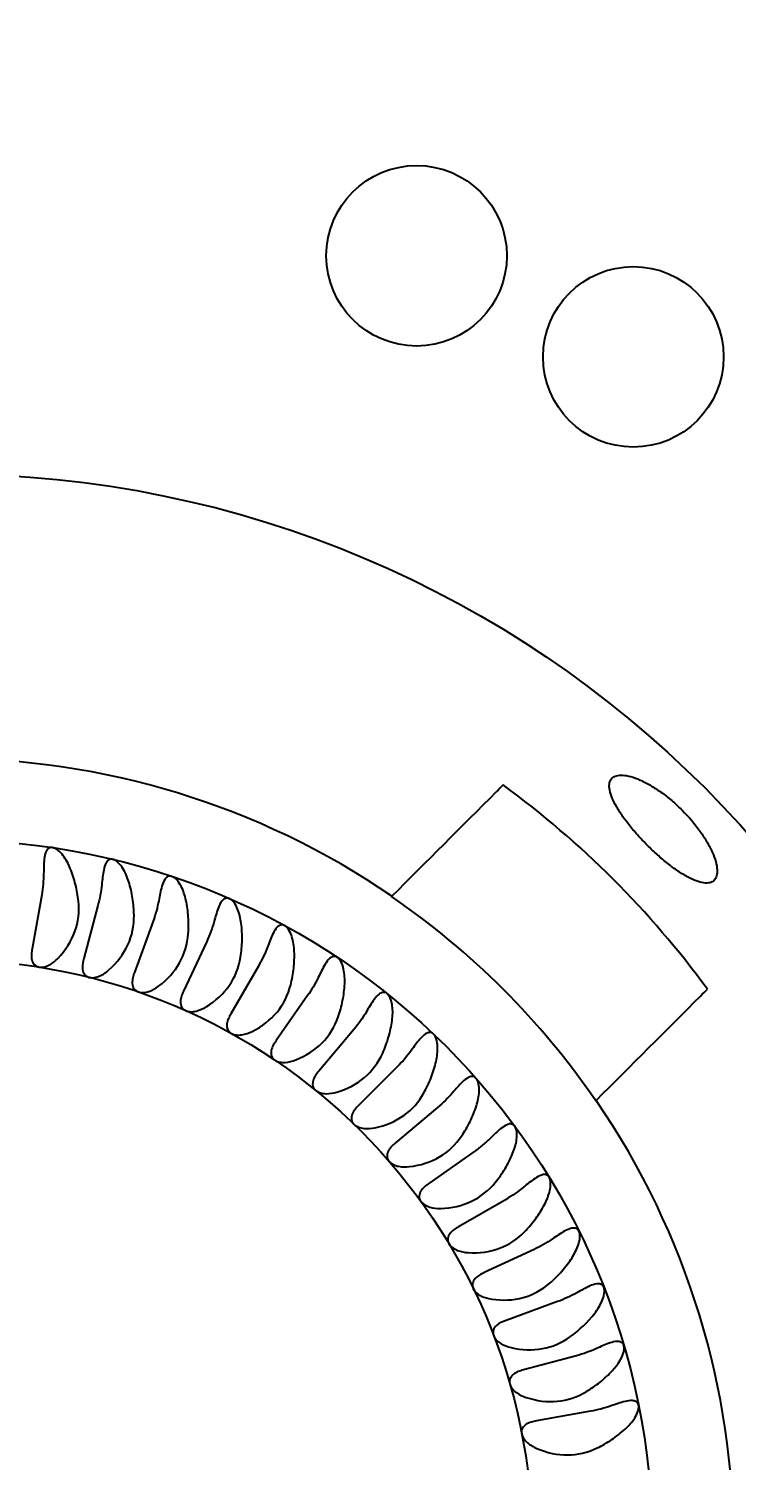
# Model space of a CAD drawing. Header units: millimetres. Extents: x 8 to 3888, y -9869 to 412.
# Drawn here: x 127.3 to 156.7, y 205.3 to 264.8 of the extents above; entities that cross this region are included whole.
import ezdxf

# ---------------------------------------------------------------- set-up
doc = ezdxf.new("R2010")
doc.units = ezdxf.units.MM
doc.layers.add('DIMENSIONS', color=2, linetype='Continuous')
doc.layers.add('OUTLINE', color=7, linetype='Continuous', lineweight=25)
doc.styles.add('SLDTEXTSTYLE0', font='TXT', dxfattribs={"width": 0.75})
doc.dimstyles.new('SLDDIMSTYLE0', dxfattribs={"dimtxt": 3.5, "dimasz": 2, "dimexe": 0, "dimexo": 0.0625, "dimgap": 0.875, "dimtad": 1, "dimdec": 1, "dimrnd": 1e-09, "dimzin": 12, "dimdsep": 46, "dimtxsty": 'SLDTEXTSTYLE0', "dimblk1": 'NONE', "dimsah": 1, "dimcen": 0, "dimadec": 0, "dimazin": 3, "dimtfac": 1, "dimtdec": 1, "dimtmove": 0, "dimatfit": 3, "dimldrblk": 'NONE', "dimfxl": 0, "dimfrac": 2, "dimtolj": 1, "dimtzin": 12, "dimarcsym": 0})

# ---------------------------------------------------------------- blocks, each defined once
blk = doc.blocks.new('_D')
at = {"layer": 'DIMENSIONS'}
for q in [(95.068, 284.694), (131.896, 178.797)]:
    blk.add_line((115.927, 224.716), q, dxfattribs=at)
blk.add_solid([(115.927, 224.716), (115.742, 226.77), (114.797, 226.441)], dxfattribs=at)
at = {"layer": 'DIMENSIONS', "char_height": 3.5, "attachment_point": 1, "rotation": 289.17659, "style": 'SLDTEXTSTYLE0'}
for s, insert in [('%%c', (99.849, 284.676)), ('48,6', (101.574, 279.715))]:
    blk.add_mtext(s, dxfattribs=dict(at, insert=insert))
blk = doc.blocks.new('_None')
blk = doc.blocks.new('_D_1')
at = {"layer": 'DIMENSIONS'}
for q in [(78.937, 279.654), (138.563, 176.38)]:
    blk.add_line((109.26, 227.133), q, dxfattribs=at)
blk.add_solid([(109.26, 227.133), (108.693, 229.115), (107.827, 228.615)], dxfattribs=at)
at = {"layer": 'DIMENSIONS', "char_height": 3.5, "attachment_point": 1, "rotation": 300, "style": 'SLDTEXTSTYLE0'}
for s, insert in [('%%c', (83.637, 280.534)), ('58,6', (86.263, 275.986))]:
    blk.add_mtext(s, dxfattribs=dict(at, insert=insert))

msp = doc.modelspace()

# ---------------------------------------------------------------- linework, layer by layer
at = {"layer": 'OUTLINE'}
for p, q in [((127.83035, 228.76897), (127.43456, 226.5243)), ((130.16973, 228.32463), (129.5798, 226.123)), ((132.46148, 227.6781), (131.68191, 225.53625)), ((134.68816, 226.83428), (133.72488, 224.76853)), ((136.83282, 225.79961), (135.69317, 223.82567)), ((138.87914, 224.58195), (137.57179, 222.71486)), ((140.81155, 223.19058), (139.34644, 221.44453)), ((142.61534, 221.63608), (141.00363, 220.02437)), ((144.27678, 219.93029), (142.53074, 218.46518)), ((145.78323, 218.08618), (143.91614, 216.77883)), ((147.12323, 216.1178), (145.1493, 214.97815)), ((148.28657, 214.04012), (146.22082, 213.07684)), ((149.2644, 211.86895), (147.12256, 211.08938)), ((150.04928, 209.62082), (147.84764, 209.03089)), ((150.63523, 207.31284), (148.39056, 206.91704))]:
    msp.add_line(p, q, dxfattribs=at)
for centre, radius in [((143.40668, 255.31901), 3.75), ((152.41153, 251.11998), 3.75), ((123.91153, 201.75653), 44.5), ((123.91153, 201.75653), 29.30238), ((123.91153, 201.75653), 24.30871)]:
    msp.add_circle(centre, radius, dxfattribs=at)
for radius, start, end in [(32.675, 55.5810722, 124.4189278), (39.11946, 36.1773589, 53.8226411), (32.65625, 34.4127828, 55.5872172), (32.675, 325.5810722, 34.4189278)]:
    msp.add_arc((123.91153, 201.75653), radius, start, end, dxfattribs=at)
for centre, major_axis in [((123.82984, 228.67489), (-5.50128, 0.97002)), ((126.17624, 228.57958), (-5.3958, 1.4458)), ((128.5054, 228.28012), (-5.24926, 1.91057)), ((130.7996, 227.77881), (-5.06277, 2.36081)), ((133.04138, 227.07945), (-4.83774, 2.79307)), ((135.21368, 226.18737), (-4.5759, 3.20408)), ((137.29996, 225.10936), (-4.27923, 3.5907)), ((139.28435, 223.85362), (-3.95, 3.95)), ((141.15174, 222.4297), (-3.5907, 4.27923)), ((142.88792, 220.84845), (-3.20408, 4.5759)), ((144.47968, 219.1219), (-2.79307, 4.83774)), ((145.9149, 217.26318), (-2.36081, 5.06277)), ((147.18266, 215.28646), (-1.91057, 5.24926)), ((148.27332, 213.20676), (-1.4458, 5.3958)), ((149.17857, 211.03992), (-0.97002, 5.50128))]:
    msp.add_ellipse(centre, major_axis=major_axis, ratio=0.70710678, start_param=2.70188696, end_param=3.34309157, dxfattribs=at)
for points in [[(147.00323, 233.33352), (146.91334, 233.24362), (146.81728, 233.14757), (146.7166, 233.04689)], [(142.38073, 228.71102), (143.82647, 230.15676), (145.27169, 231.60198), (146.7166, 233.04689)], [(127.91306, 229.64511), (127.9092, 229.35484), (127.88217, 229.06284), (127.83035, 228.76897)], [(130.32848, 229.19023), (130.29944, 228.90234), (130.24654, 228.61127), (130.16973, 228.32463)], [(132.69507, 228.52656), (132.64014, 228.23753), (132.56217, 227.95474), (132.46148, 227.6781)], [(142.38073, 228.71102), (142.37625, 228.70653), (142.37175, 228.70204), (142.36724, 228.69753)], [(134.99481, 227.65916), (134.91479, 227.37567), (134.81242, 227.10077), (134.68816, 226.83428)], [(137.21019, 226.59462), (137.10595, 226.31965), (136.98009, 226.05468), (136.83282, 225.79961)], [(139.32437, 225.34105), (139.19693, 225.07697), (139.04856, 224.82391), (138.87914, 224.58195)], [(155.20188, 224.56161), (155.3033, 224.66302), (155.39878, 224.75851), (155.48851, 224.84823)], [(155.20188, 224.56161), (153.75694, 223.11667), (152.31172, 221.67144), (150.86601, 220.22574)], [(141.32125, 223.90799), (141.17178, 223.65687), (141.00207, 223.41763), (140.81155, 223.19058)], [(143.18562, 222.30634), (143.01547, 222.07007), (142.8257, 221.84644), (142.61534, 221.63608)], [(144.90331, 220.54829), (144.71391, 220.32856), (144.50464, 220.12149), (144.27678, 219.93029)], [(150.85252, 220.21225), (150.85703, 220.21676), (150.86153, 220.22125), (150.86601, 220.22574)], [(147.84756, 216.61762), (147.62347, 216.4346), (147.37787, 216.26482), (147.12323, 216.1178)], [(149.0517, 214.4749), (148.81217, 214.31188), (148.55228, 214.16402), (148.28657, 214.04012)], [(150.06451, 212.23539), (149.81087, 212.09341), (149.53962, 211.96912), (149.2644, 211.86895)], [(149.79745, 210.41379), (150.17678, 210.69053), (150.52541, 211.0201), (150.80652, 211.38475)], [(151.48683, 207.53478), (151.20915, 207.43787), (150.92464, 207.36387), (150.63523, 207.31284)]]:
    msp.add_open_spline(points, degree=3, dxfattribs=at)
for points, knots in [([(154.43938, 232.28439), (154.29919, 232.42457), (154.1558, 232.55685), (153.86295, 232.80633), (153.71182, 232.92468), (153.41246, 233.13908), (153.26475, 233.23503), (152.9736, 233.40501), (152.82947, 233.47915), (152.55829, 233.59923), (152.42967, 233.6462), (152.18717, 233.71385), (152.07534, 233.73377), (151.87597, 233.74602), (151.78694, 233.73846), (151.63523, 233.69576), (151.5737, 233.6612), (151.47867, 233.56646), (151.44513, 233.50538), (151.40935, 233.36135), (151.40654, 233.27843), (151.43097, 233.09043), (151.4586, 232.98525), (151.54152, 232.76114), (151.59686, 232.64121), (151.73591, 232.38441), (151.81749, 232.25151), (152.00275, 231.97745), (152.1078, 231.83457), (152.33466, 231.54747), (152.45566, 231.40402), (152.71235, 231.11703), (152.84911, 230.97255), (153.12599, 230.69561), (153.26732, 230.56169), (153.55601, 230.30322), (153.70145, 230.18054), (153.98666, 229.95503), (154.12855, 229.85049), (154.40558, 229.66302), (154.53808, 229.58177), (154.79189, 229.44406), (154.91438, 229.38726), (155.13941, 229.30383), (155.24266, 229.27659), (155.43096, 229.25161), (155.51565, 229.25433), (155.65939, 229.28976), (155.71959, 229.32224), (155.81583, 229.41792), (155.85045, 229.47985), (155.89303, 229.62975), (155.90102, 229.71894), (155.88894, 229.91955), (155.86925, 230.03001), (155.80253, 230.27057), (155.7548, 230.40183), (155.63485, 230.67304), (155.5625, 230.81403), (155.39206, 231.10655), (155.29473, 231.25643), (154.97544, 231.70262), (154.71975, 232.00401), (154.43938, 232.28439)], [0, 0, 0, 0, 0.03125, 0.03125, 0.0625, 0.0625, 0.09375, 0.09375, 0.125, 0.125, 0.15625, 0.15625, 0.1875, 0.1875, 0.21875, 0.21875, 0.25, 0.25, 0.28125, 0.28125, 0.3125, 0.3125, 0.34375, 0.34375, 0.375, 0.375, 0.40625, 0.40625, 0.4375, 0.4375, 0.46875, 0.46875, 0.5, 0.5, 0.53125, 0.53125, 0.5625, 0.5625, 0.59375, 0.59375, 0.625, 0.625, 0.65625, 0.65625, 0.6875, 0.6875, 0.71875, 0.71875, 0.75, 0.75, 0.78125, 0.78125, 0.8125, 0.8125, 0.84375, 0.84375, 0.875, 0.875, 0.90625, 0.90625, 0.9375, 0.9375, 1, 1, 1, 1]), ([(129.02075, 229.86238), (128.94355, 230.04996), (128.84958, 230.22987), (128.66334, 230.47471), (128.59513, 230.55071), (128.47313, 230.64795), (128.42977, 230.67695), (128.33482, 230.72123), (128.28142, 230.73667), (128.17654, 230.73235), (128.12565, 230.70971), (128.05179, 230.6402), (128.02609, 230.59564), (127.96773, 230.45739), (127.95094, 230.35721), (127.91608, 230.0574), (127.9158, 229.85091), (127.91306, 229.64511)], [0, 0, 0, 0, 0.25, 0.25, 0.375, 0.375, 0.4375, 0.4375, 0.5, 0.5, 0.5625, 0.5625, 0.625, 0.625, 0.75, 0.75, 1, 1, 1, 1]), ([(131.45089, 229.31014), (131.42072, 229.40658), (131.38593, 229.50123), (131.30463, 229.68634), (131.2577, 229.77771), (131.14919, 229.94982), (131.08847, 230.03081), (130.97712, 230.1376), (130.93591, 230.17114), (130.8449, 230.22442), (130.79369, 230.24479), (130.68787, 230.25084), (130.63497, 230.23324), (130.55466, 230.17093), (130.52492, 230.12884), (130.45411, 229.99598), (130.42862, 229.89771), (130.36745, 229.60138), (130.34918, 229.39531), (130.32848, 229.19023)], [0, 0, 0, 0, 0.125, 0.125, 0.25, 0.25, 0.375, 0.375, 0.4375, 0.4375, 0.5, 0.5, 0.5625, 0.5625, 0.625, 0.625, 0.75, 0.75, 1, 1, 1, 1]), ([(129.35709, 228.50303), (129.33203, 228.73703), (129.29247, 228.96807), (129.18104, 229.42384), (129.10853, 229.64909), (129.02075, 229.86238)], [0, 0, 0, 0, 0.5, 0.5, 1, 1, 1, 1]), ([(131.66748, 227.92664), (131.66288, 228.16314), (131.64345, 228.39683), (131.57243, 228.85866), (131.52008, 229.08895), (131.45089, 229.31014)], [0, 0, 0, 0, 0.5, 0.5, 1, 1, 1, 1]), ([(133.82366, 228.54819), (133.77965, 228.74884), (133.71808, 228.94146), (133.57829, 229.21269), (133.52311, 229.30122), (133.42004, 229.41763), (133.38181, 229.45415), (133.29543, 229.51414), (133.24588, 229.53817), (133.1413, 229.55139), (133.08759, 229.53736), (133.00336, 229.48128), (132.97054, 229.44187), (132.88935, 229.31557), (132.85571, 229.22034), (132.76949, 228.93128), (132.73342, 228.72835), (132.69507, 228.52656)], [0, 0, 0, 0, 0.25, 0.25, 0.375, 0.375, 0.4375, 0.4375, 0.5, 0.5, 0.5625, 0.5625, 0.625, 0.625, 0.75, 0.75, 1, 1, 1, 1]), ([(133.91884, 227.15108), (133.93482, 227.38627), (133.93592, 227.62063), (133.9054, 228.0879), (133.87315, 228.32254), (133.82366, 228.54819)], [0, 0, 0, 0, 0.5, 0.5, 1, 1, 1, 1]), ([(136.12098, 227.58234), (136.09461, 227.78624), (136.05, 227.98338), (135.93477, 228.26502), (135.8876, 228.35803), (135.79514, 228.4831), (135.76025, 228.52287), (135.67962, 228.5902), (135.63242, 228.6186), (135.52922, 228.64123), (135.4745, 228.63208), (135.38552, 228.58372), (135.34931, 228.5473), (135.25743, 228.42878), (135.2154, 228.33652), (135.10432, 228.05617), (135.05065, 227.857), (134.99481, 227.65916)], [0, 0, 0, 0, 0.25, 0.25, 0.375, 0.375, 0.4375, 0.4375, 0.5, 0.5, 0.5625, 0.5625, 0.625, 0.625, 0.75, 0.75, 1, 1, 1, 1]), ([(136.09404, 226.18225), (136.13054, 226.41568), (136.1523, 226.65353), (136.16217, 227.12072), (136.15073, 227.35237), (136.12098, 227.58234)], [0, 0, 0, 0, 0.5, 0.5, 1, 1, 1, 1]), ([(138.32539, 226.41994), (138.31692, 226.6245), (138.29001, 226.8252), (138.19832, 227.11927), (138.15977, 227.21463), (138.07824, 227.34718), (138.0469, 227.38972), (137.97182, 227.46384), (137.92758, 227.49563), (137.82673, 227.52647), (137.77188, 227.52191), (137.67845, 227.48062), (137.63959, 227.44742), (137.53803, 227.33708), (137.48854, 227.24943), (137.35289, 226.97829), (137.28307, 226.78687), (137.21019, 226.59462)], [0, 0, 0, 0, 0.25, 0.25, 0.375, 0.375, 0.4375, 0.4375, 0.5, 0.5, 0.5625, 0.5625, 0.625, 0.625, 0.75, 0.75, 1, 1, 1, 1]), ([(127.43456, 226.5243), (127.42146, 226.45001), (127.41149, 226.37518), (127.40473, 226.22322), (127.40792, 226.14578), (127.44175, 225.99696), (127.47352, 225.92497), (127.57745, 225.8137), (127.64959, 225.77752), (127.79953, 225.75124), (127.87728, 225.75844), (128.0241, 225.79522), (128.09522, 225.82527), (128.29389, 225.93375), (128.41215, 226.03252), (128.51584, 226.14127)], [0, 0, 0, 0, 0.125, 0.125, 0.25, 0.25, 0.375, 0.375, 0.5, 0.5, 0.625, 0.625, 0.75, 0.75, 1, 1, 1, 1]), ([(129.5798, 226.123), (129.56015, 226.04963), (129.54352, 225.97483), (129.52377, 225.82446), (129.52031, 225.74766), (129.54109, 225.59683), (129.56617, 225.52258), (129.66125, 225.40158), (129.72872, 225.36033), (129.87674, 225.32093), (129.95446, 225.32146), (130.10441, 225.34552), (130.17654, 225.36882), (130.38594, 225.46051), (130.50972, 225.54692), (130.62359, 225.64719)], [0, 0, 0, 0, 0.125, 0.125, 0.25, 0.25, 0.375, 0.375, 0.5, 0.5, 0.625, 0.625, 0.75, 0.75, 1, 1, 1, 1]), ([(138.17652, 225.02752), (138.2329, 225.25557), (138.27488, 225.48647), (138.32619, 225.95491), (138.33492, 226.18985), (138.32539, 226.41994)], [0, 0, 0, 0, 0.5, 0.5, 1, 1, 1, 1]), ([(140.4201, 225.06984), (140.42946, 225.27358), (140.41967, 225.47942), (140.35445, 225.77741), (140.3249, 225.87461), (140.25507, 226.01448), (140.22798, 226.05902), (140.15992, 226.13956), (140.11833, 226.17555), (140.02079, 226.21544), (139.96559, 226.21595), (139.86892, 226.18335), (139.82717, 226.15374), (139.71593, 226.05253), (139.6592, 225.96983), (139.50005, 225.71108), (139.41375, 225.52626), (139.32437, 225.34105)], [0, 0, 0, 0, 0.25, 0.25, 0.375, 0.375, 0.4375, 0.4375, 0.5, 0.5, 0.5625, 0.5625, 0.625, 0.625, 0.75, 0.75, 1, 1, 1, 1]), ([(131.68191, 225.53625), (131.65592, 225.46485), (131.63292, 225.39213), (131.59999, 225.24335), (131.58991, 225.1676), (131.59753, 225.01503), (131.61637, 224.93873), (131.69987, 224.81096), (131.76427, 224.76328), (131.90784, 224.7114), (131.98528, 224.70508), (132.13737, 224.71609), (132.21096, 224.73303), (132.42698, 224.80595), (132.55837, 224.88153), (132.68026, 224.97128)], [0, 0, 0, 0, 0.125, 0.125, 0.25, 0.25, 0.375, 0.375, 0.5, 0.5, 0.625, 0.625, 0.75, 0.75, 1, 1, 1, 1]), ([(140.15044, 223.6957), (140.22675, 223.91876), (140.28848, 224.14485), (140.37992, 224.60406), (140.4095, 224.83905), (140.4201, 225.06984)], [0, 0, 0, 0, 0.5, 0.5, 1, 1, 1, 1]), ([(133.72488, 224.76853), (133.69279, 224.6997), (133.66364, 224.62958), (133.61775, 224.48393), (133.60107, 224.40911), (133.59541, 224.25656), (133.60756, 224.17889), (133.67952, 224.04452), (133.73963, 223.99128), (133.87806, 223.92713), (133.95459, 223.91408), (134.10724, 223.91179), (134.182, 223.92228), (134.40333, 223.97604), (134.54107, 224.03999), (134.67019, 224.1187)], [0, 0, 0, 0, 0.125, 0.125, 0.25, 0.25, 0.375, 0.375, 0.5, 0.5, 0.625, 0.625, 0.75, 0.75, 1, 1, 1, 1]), ([(142.38917, 223.54231), (142.41623, 223.74437), (142.42449, 223.95023), (142.38537, 224.25336), (142.36377, 224.35454), (142.30667, 224.49859), (142.2833, 224.54551), (142.22365, 224.62998), (142.18599, 224.66938), (142.0914, 224.71843), (142.03702, 224.7237), (141.93778, 224.69992), (141.8936, 224.67414), (141.77439, 224.58366), (141.70944, 224.50494), (141.5295, 224.26269), (141.42695, 224.08557), (141.32125, 223.90799)], [0, 0, 0, 0, 0.25, 0.25, 0.375, 0.375, 0.4375, 0.4375, 0.5, 0.5, 0.5625, 0.5625, 0.625, 0.625, 0.75, 0.75, 1, 1, 1, 1]), ([(135.69317, 223.82567), (135.65537, 223.7602), (135.62031, 223.69293), (135.56277, 223.55451), (135.53973, 223.48327), (135.51955, 223.33155), (135.52433, 223.25197), (135.58254, 223.11178), (135.63782, 223.05208), (135.76938, 222.97524), (135.84506, 222.95501), (135.99634, 222.93889), (136.07345, 222.94271), (136.2979, 222.97654), (136.44323, 223.02901), (136.57824, 223.09592)], [0, 0, 0, 0, 0.125, 0.125, 0.25, 0.25, 0.375, 0.375, 0.5, 0.5, 0.625, 0.625, 0.75, 0.75, 1, 1, 1, 1]), ([(142.00077, 222.1969), (142.09679, 222.41372), (142.17879, 222.6364), (142.30918, 223.08459), (142.35826, 223.31159), (142.38917, 223.54231)], [0, 0, 0, 0, 0.5, 0.5, 1, 1, 1, 1]), ([(137.57179, 222.71486), (137.52829, 222.65273), (137.48712, 222.58821), (137.41711, 222.45366), (137.38757, 222.38268), (137.35546, 222.23383), (137.35361, 222.15546), (137.40151, 222.0092), (137.45078, 221.94734), (137.57639, 221.85964), (137.64961, 221.83355), (137.79876, 221.80484), (137.87452, 221.80206), (138.10268, 221.81659), (138.24858, 221.85547), (138.38989, 221.91074)], [0, 0, 0, 0, 0.125, 0.125, 0.25, 0.25, 0.375, 0.375, 0.5, 0.5, 0.625, 0.625, 0.75, 0.75, 1, 1, 1, 1]), ([(144.21761, 221.84897), (144.26228, 222.04836), (144.28846, 222.25251), (144.27568, 222.55901), (144.26286, 222.66134), (144.21868, 222.80903), (144.19936, 222.85819), (144.14659, 222.94828), (144.11206, 222.99076), (144.02216, 223.04699), (143.96837, 223.0566), (143.86784, 223.04113), (143.82163, 223.01919), (143.6953, 222.93934), (143.62385, 222.86664), (143.42384, 222.64128), (143.30617, 222.47372), (143.18562, 222.30634)], [0, 0, 0, 0, 0.25, 0.25, 0.375, 0.375, 0.4375, 0.4375, 0.5, 0.5, 0.5625, 0.5625, 0.625, 0.625, 0.75, 0.75, 1, 1, 1, 1]), ([(139.34644, 221.44453), (139.29768, 221.38642), (139.25106, 221.32574), (139.16963, 221.19788), (139.13401, 221.12976), (139.08902, 220.98425), (139.08032, 220.90638), (139.11531, 220.75637), (139.15895, 220.69054), (139.27646, 220.59218), (139.34713, 220.55981), (139.49318, 220.51821), (139.56847, 220.50883), (139.79696, 220.50342), (139.9458, 220.52944), (140.09135, 220.57218)], [0, 0, 0, 0, 0.125, 0.125, 0.25, 0.25, 0.375, 0.375, 0.5, 0.5, 0.625, 0.625, 0.75, 0.75, 1, 1, 1, 1]), ([(143.71343, 220.54253), (143.82803, 220.75024), (143.92904, 220.96476), (144.098, 221.39985), (144.16669, 221.62174), (144.21761, 221.84897)], [0, 0, 0, 0, 0.5, 0.5, 1, 1, 1, 1]), ([(145.89151, 220.00272), (145.95397, 220.19928), (145.99747, 220.39944), (146.01123, 220.70667), (146.00725, 220.81029), (145.97553, 220.96172), (145.96054, 221.01192), (145.91505, 221.10656), (145.88433, 221.15122), (145.79881, 221.21431), (145.74582, 221.22776), (145.64492, 221.22022), (145.59711, 221.2022), (145.46485, 221.13337), (145.38759, 221.06729), (145.16938, 220.86063), (145.03749, 220.70395), (144.90331, 220.54829)], [0, 0, 0, 0, 0.25, 0.25, 0.375, 0.375, 0.4375, 0.4375, 0.5, 0.5, 0.5625, 0.5625, 0.625, 0.625, 0.75, 0.75, 1, 1, 1, 1]), ([(141.00363, 220.02437), (140.94997, 219.97071), (140.89826, 219.91434), (140.80606, 219.79416), (140.76463, 219.72942), (140.7071, 219.58837), (140.69163, 219.51153), (140.71338, 219.35903), (140.75108, 219.28967), (140.85958, 219.1814), (140.92715, 219.14299), (141.069, 219.08881), (141.14323, 219.07288), (141.37034, 219.04757), (141.52098, 219.06053), (141.66967, 219.09042)], [0, 0, 0, 0, 0.125, 0.125, 0.25, 0.25, 0.375, 0.375, 0.5, 0.5, 0.625, 0.625, 0.75, 0.75, 1, 1, 1, 1]), ([(145.27538, 218.7452), (145.40658, 218.94054), (145.52717, 219.14727), (145.73424, 219.56798), (145.82159, 219.7827), (145.89151, 220.00272)], [0, 0, 0, 0, 0.5, 0.5, 1, 1, 1, 1]), ([(147.39813, 218.01761), (147.47673, 218.20617), (147.538, 218.40291), (147.5786, 218.70663), (147.58383, 218.81), (147.56573, 218.96391), (147.55523, 219.01555), (147.51836, 219.11408), (147.4916, 219.16144), (147.41311, 219.23159), (147.36101, 219.2504), (147.26001, 219.2522), (147.21064, 219.2386), (147.07206, 219.18151), (146.98996, 219.12281), (146.75399, 218.93569), (146.60821, 218.79033), (146.46124, 218.64723)], [0, 0, 0, 0, 0.25, 0.25, 0.375, 0.375, 0.4375, 0.4375, 0.5, 0.5, 0.5625, 0.5625, 0.625, 0.625, 0.75, 0.75, 1, 1, 1, 1]), ([(142.53074, 218.46518), (142.47259, 218.41639), (142.41622, 218.36479), (142.31397, 218.2532), (142.26706, 218.19235), (142.19739, 218.05686), (142.1754, 217.9816), (142.18335, 217.82916), (142.21503, 217.75554), (142.3132, 217.6385), (142.37707, 217.59417), (142.5145, 217.52736), (142.58677, 217.50519), (142.81038, 217.46021), (142.96234, 217.45994), (143.11285, 217.47673)], [0, 0, 0, 0, 0.125, 0.125, 0.25, 0.25, 0.375, 0.375, 0.5, 0.5, 0.625, 0.625, 0.75, 0.75, 1, 1, 1, 1]), ([(146.46124, 218.64723), (146.35756, 218.54626), (146.24924, 218.44886), (146.02298, 218.26144), (145.90425, 218.17092), (145.78324, 218.08618)], [0, 0, 0, 0, 0.5, 0.5, 1, 1, 1, 1]), ([(146.67475, 216.81857), (146.82232, 217.00154), (146.96025, 217.19658), (147.20368, 217.59838), (147.3094, 217.80477), (147.39813, 218.01761)], [0, 0, 0, 0, 0.5, 0.5, 1, 1, 1, 1]), ([(148.726, 215.90874), (148.82045, 216.08918), (148.89885, 216.28041), (148.96567, 216.5785), (148.97997, 216.68139), (148.97552, 216.83585), (148.96963, 216.88818), (148.94179, 216.98939), (148.91974, 217.03872), (148.84726, 217.11658), (148.79747, 217.13979), (148.69669, 217.15077), (148.64627, 217.14155), (148.50361, 217.09709), (148.41588, 217.04541), (148.16455, 216.87964), (148.0069, 216.74775), (147.84756, 216.61762)], [0, 0, 0, 0, 0.25, 0.25, 0.375, 0.375, 0.4375, 0.4375, 0.5, 0.5, 0.5625, 0.5625, 0.625, 0.625, 0.75, 0.75, 1, 1, 1, 1]), ([(143.91614, 216.77883), (143.85395, 216.73529), (143.79334, 216.68882), (143.68181, 216.58664), (143.62978, 216.53014), (143.54852, 216.40121), (143.52001, 216.3282), (143.51463, 216.17541), (143.53975, 216.09946), (143.62736, 215.97426), (143.68717, 215.92451), (143.81816, 215.84603), (143.88822, 215.81763), (144.10721, 215.75329), (144.25838, 215.73979), (144.40989, 215.74341)], [0, 0, 0, 0, 0.125, 0.125, 0.25, 0.25, 0.375, 0.375, 0.5, 0.5, 0.625, 0.625, 0.75, 0.75, 1, 1, 1, 1]), ([(147.90087, 214.77731), (148.06371, 214.9466), (148.2176, 215.12817), (148.4958, 215.50808), (148.61916, 215.70462), (148.726, 215.90874)], [0, 0, 0, 0, 0.5, 0.5, 1, 1, 1, 1]), ([(145.1493, 214.97815), (145.08354, 214.94019), (145.01916, 214.89921), (144.8992, 214.80719), (144.84244, 214.75546), (144.75021, 214.63409), (144.71543, 214.56388), (144.69671, 214.41198), (144.7151, 214.33423), (144.79148, 214.20183), (144.84674, 214.14704), (144.97033, 214.05748), (145.03765, 214.02306), (145.2503, 213.93983), (145.3996, 213.91324), (145.55092, 213.90363)], [0, 0, 0, 0, 0.125, 0.125, 0.25, 0.25, 0.375, 0.375, 0.5, 0.5, 0.625, 0.625, 0.75, 0.75, 1, 1, 1, 1]), ([(149.86502, 213.69216), (149.97481, 213.86363), (150.06956, 214.04726), (150.16211, 214.33832), (150.18533, 214.43952), (150.19439, 214.5938), (150.19311, 214.64637), (150.17426, 214.74961), (150.15665, 214.80061), (150.09146, 214.88452), (150.04394, 214.91215), (149.94427, 214.93204), (149.8933, 214.92726), (149.74727, 214.89546), (149.65526, 214.85159), (149.39026, 214.70827), (149.22216, 214.59091), (149.0517, 214.4749)], [0, 0, 0, 0, 0.25, 0.25, 0.375, 0.375, 0.4375, 0.4375, 0.5, 0.5, 0.5625, 0.5625, 0.625, 0.625, 0.75, 0.75, 1, 1, 1, 1]), ([(148.94442, 212.63695), (149.12132, 212.79134), (149.28963, 212.95791), (149.60074, 213.313), (149.74086, 213.49824), (149.86502, 213.69216)], [0, 0, 0, 0, 0.5, 0.5, 1, 1, 1, 1]), ([(146.22082, 213.07684), (146.152, 213.04475), (146.08433, 213.00956), (145.95684, 212.92838), (145.8958, 212.88181), (145.7933, 212.76893), (145.75252, 212.70204), (145.7206, 212.55227), (145.73214, 212.47327), (145.79669, 212.33468), (145.84698, 212.27527), (145.96226, 212.1753), (146.02632, 212.13514), (146.23097, 212.03366), (146.37731, 211.99418), (146.52726, 211.97141)], [0, 0, 0, 0, 0.125, 0.125, 0.25, 0.25, 0.375, 0.375, 0.5, 0.5, 0.625, 0.625, 0.75, 0.75, 1, 1, 1, 1]), ([(150.80652, 211.38475), (150.93197, 211.54747), (151.04118, 211.72027), (151.15936, 212.00406), (151.19108, 212.10276), (151.21328, 212.25509), (151.21652, 212.30635), (151.2068, 212.41093), (151.19315, 212.46449), (151.13609, 212.55255), (151.09081, 212.5846), (150.99364, 212.61295), (150.94246, 212.61272), (150.7932, 212.59358), (150.69912, 212.55825), (150.42201, 212.43835), (150.24365, 212.33567), (150.06451, 212.23539)], [0, 0, 0, 0, 0.25, 0.25, 0.375, 0.375, 0.4375, 0.4375, 0.5, 0.5, 0.5625, 0.5625, 0.625, 0.625, 0.75, 0.75, 1, 1, 1, 1]), ([(147.12256, 211.08938), (146.98048, 211.03767), (146.83823, 210.9753), (146.67065, 210.82083), (146.62326, 210.75628), (146.57877, 210.61139), (146.5832, 210.53055), (146.6352, 210.38737), (146.68028, 210.32353), (146.78556, 210.21459), (146.84716, 210.16796), (147.04055, 210.04999), (147.18536, 209.9969), (147.33149, 209.96145)], [0, 0, 0, 0, 0.25, 0.25, 0.375, 0.375, 0.5, 0.5, 0.625, 0.625, 0.75, 0.75, 1, 1, 1, 1]), ([(151.54333, 209.00405), (151.68071, 209.1533), (151.80583, 209.31751), (151.94734, 209.58715), (151.98788, 209.68278), (152.02383, 209.83244), (152.03183, 209.88359), (152.0318, 209.9893), (152.02345, 210.04309), (151.97502, 210.13692), (151.93339, 210.17324), (151.83821, 210.21115), (151.78729, 210.21541), (151.63752, 210.20984), (151.53912, 210.1826), (151.25231, 210.08727), (151.06695, 210.00108), (150.87829, 209.91614)], [0, 0, 0, 0, 0.25, 0.25, 0.375, 0.375, 0.4375, 0.4375, 0.5, 0.5, 0.5625, 0.5625, 0.625, 0.625, 0.75, 0.75, 1, 1, 1, 1]), ([(150.87829, 209.91614), (150.7451, 209.85617), (150.60751, 209.80081), (150.33081, 209.70231), (150.19084, 209.65875), (150.04928, 209.62082)], [0, 0, 0, 0, 0.5, 0.5, 1, 1, 1, 1]), ([(147.84764, 209.03089), (147.77439, 209.01127), (147.70164, 208.98841), (147.56087, 208.93007), (147.49238, 208.8944), (147.37293, 208.80158), (147.32098, 208.74264), (147.26368, 208.60003), (147.26159, 208.52076), (147.30145, 208.37279), (147.34077, 208.30575), (147.43654, 208.18792), (147.49284, 208.13704), (147.67688, 208.00158), (147.81376, 207.93751), (147.95747, 207.88904)], [0, 0, 0, 0, 0.125, 0.125, 0.25, 0.25, 0.375, 0.375, 0.5, 0.5, 0.625, 0.625, 0.75, 0.75, 1, 1, 1, 1]), ([(150.45348, 208.12474), (150.65451, 208.24607), (150.84766, 208.37976), (151.216, 208.67545), (151.38741, 208.83467), (151.54333, 209.00405)], [0, 0, 0, 0, 0.5, 0.5, 1, 1, 1, 1]), ([(152.06984, 206.56821), (152.22029, 206.70544), (152.35923, 206.85815), (152.52399, 207.11536), (152.57254, 207.20676), (152.62148, 207.35428), (152.63364, 207.40493), (152.6422, 207.50834), (152.63833, 207.5635), (152.59744, 207.66082), (152.55872, 207.70008), (152.46781, 207.74517), (152.41725, 207.75385), (152.26788, 207.76104), (152.16769, 207.74249), (151.87462, 207.67269), (151.68119, 207.60261), (151.48683, 207.53478)], [0, 0, 0, 0, 0.25, 0.25, 0.375, 0.375, 0.4375, 0.4375, 0.5, 0.5, 0.5625, 0.5625, 0.625, 0.625, 0.75, 0.75, 1, 1, 1, 1]), ([(148.39056, 206.91704), (148.31572, 206.90385), (148.24095, 206.8873), (148.09645, 206.8417), (148.02539, 206.81241), (147.89742, 206.72984), (147.84072, 206.67579), (147.77113, 206.53832), (147.76228, 206.4599), (147.7891, 206.30902), (147.82243, 206.23881), (147.90757, 206.1131), (147.95922, 206.0575), (148.13075, 205.90652), (148.26151, 205.83077), (148.40046, 205.76996)], [0, 0, 0, 0, 0.125, 0.125, 0.25, 0.25, 0.375, 0.375, 0.5, 0.5, 0.625, 0.625, 0.75, 0.75, 1, 1, 1, 1]), ([(150.9075, 205.78722), (151.11844, 205.89062), (151.32229, 206.00688), (151.71406, 206.26863), (151.8997, 206.413), (152.06984, 206.56821)], [0, 0, 0, 0, 0.5, 0.5, 1, 1, 1, 1])]:
    msp.add_open_spline(points, degree=3, knots=knots, dxfattribs=at)

# ---------------------------------------------------------------- dimensions: what is measured, and where the dimension line sits
at = {"layer": 'DIMENSIONS'}
for p1, p2, picture, middle in [((131.89647, 178.7967), (115.92658, 224.71637), '_D', (97.90831, 276.52599)), ((138.56272, 176.37993), (109.26034, 227.13314), '_D_1', (83.26195, 272.16369))]:
    dim = msp.add_diameter_dim_2p(p1=p1, p2=p2, dimstyle='SLDDIMSTYLE0', dxfattribs=at)
    dim.commit()
    dim.dimension.update_dxf_attribs({"geometry": picture, "text_midpoint": middle, "dimtype": 163})

doc.saveas('drawing.dxf')
